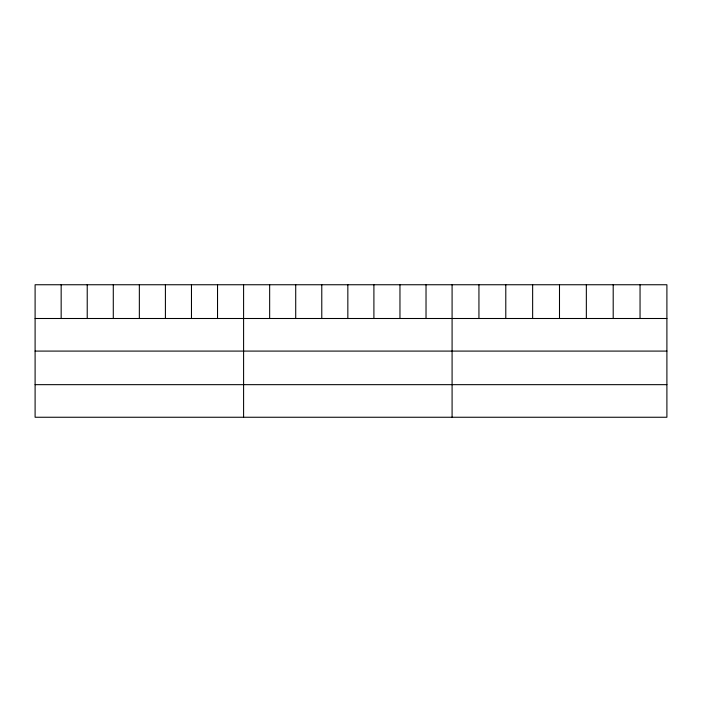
<?xml version="1.0" encoding="UTF-8"?>
<svg xmlns="http://www.w3.org/2000/svg" width="702" height="702" viewBox="0 0 702 702"><rect width="100%" height="100%" fill="white"/><g stroke="black" fill="none" stroke-linecap="round" stroke-linejoin="round"><path stroke-width="1.05" d="M666.9 318.497L666.9 417.251L35.1 417.251L35.1 284.749L666.9 284.749L666.9 318.497L35.1 318.497M35.1 351.088L666.9 351.088M35.1 384.661L666.9 384.661M640.048 284.749L640.048 318.497M613.197 284.749L613.197 318.497M586.346 284.749L586.346 318.497M559.494 284.749L559.494 318.497M532.642 284.749L532.642 318.497M505.791 284.749L505.791 318.497M478.939 284.749L478.939 318.497M452.088 284.749L452.088 417.251M426.026 284.749L426.026 318.497M399.964 284.749L399.964 318.497M373.903 284.749L373.903 318.497M347.841 284.749L347.841 318.497M321.779 284.749L321.779 318.497M295.717 284.749L295.717 318.497M269.656 284.749L269.656 318.497M243.594 284.749L243.594 417.251M217.532 284.749L217.532 318.497M191.47 284.749L191.47 318.497M165.409 284.749L165.409 318.497M139.347 284.749L139.347 318.497M113.285 284.749L113.285 318.497M87.224 284.749L87.224 318.497M61.162 284.749L61.162 318.497"/></g></svg>
